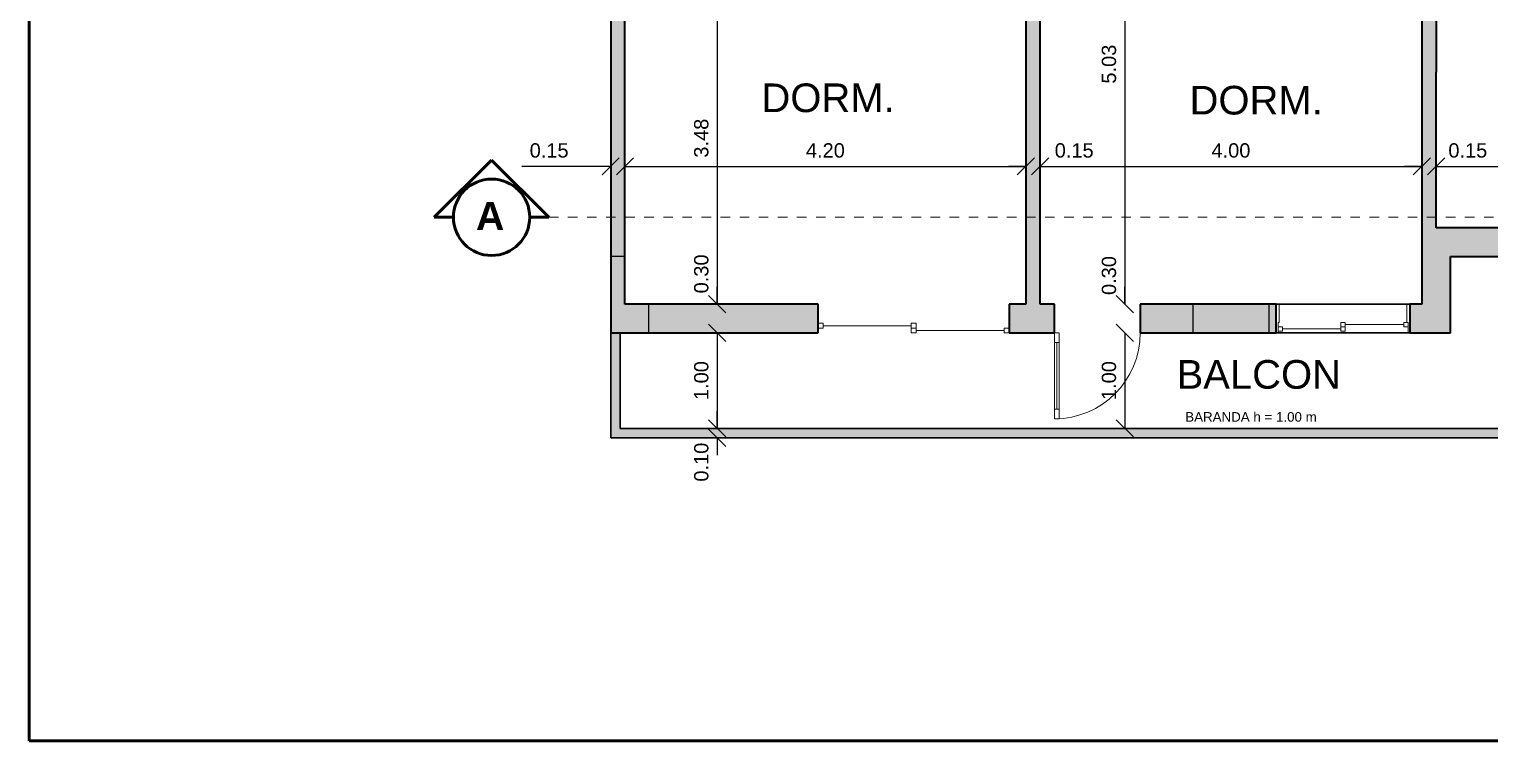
# Model space of a CAD drawing. Header units: metres. Extents: x 42 to 294, y -52 to 32.
# Drawn here: x 167.79 to 183.1, y 3.34 to 10.79 of the extents above; entities that cross this region are included whole.
import ezdxf

# ---------------------------------------------------------------- set-up
doc = ezdxf.new("R2010")
doc.units = ezdxf.units.M
doc.header["$LTSCALE"] = 0.15
doc.linetypes.add('Trazo punto', pattern=[0.015875, 0.00635, -0.004763, 0, -0.004763])
doc.layers.get('0').update_dxf_attribs({"lineweight": 20})
for name, color, linetype, lineweight in [('A-----SYP', 6, 'Continuous', 50), ('A-DOORSYM', 1, 'Continuous', 9), ('A-ELEVOTM', 1, 'Continuous', 9), ('A-FLOROTM', 6, 'Continuous', 13), ('A-GLAZIDM', 6, 'Continuous', 9), ('A-WALL', 2, 'Continuous', 30), ('RECUADRO', 82, 'Continuous', 50)]:
    doc.layers.add(name, color=color, linetype=linetype, lineweight=lineweight)
doc.layers.add('Hatch', color=8, linetype='Continuous')
doc.layers.add('MUROS', color=11, linetype='Continuous')
doc.styles.get("Standard").update_dxf_attribs({"font": 'arial.ttf', "height": 0.15})
doc.dimstyles.new('Copy of Annotative', dxfattribs={"dimtxt": 0.15, "dimasz": 0.18, "dimexe": 0.18, "dimexo": 0.0625, "dimgap": 0.09, "dimtad": 1, "dimzin": 0, "dimdsep": 46, "dimtxsty": 'Standard', "dimblk": 'OBLIQUE', "dimcen": 0.09, "dimse1": 1, "dimse2": 1, "dimadec": 0, "dimazin": 0, "dimtfac": 1, "dimtofl": 0, "dimtmove": 0, "dimatfit": 3, "dimfxl": 1, "dimtolj": 1, "dimtzin": 0, "dimarcsym": 0})

# ---------------------------------------------------------------- blocks, each defined once
blk = doc.blocks.new('Deslizante-2 Paneles - 2000 x 2100mm-72-02 Primer piso')
at = {"layer": 'A-DOORSYM', "lineweight": 13}
for p, q in [((-1, 0.277), (-1, 0.227)), ((-1, 0.277), (-0.95, 0.277)), ((-1, 0.227), (-0.95, 0.227)), ((-0.95, 0.277), (-0.95, 0.227)), ((-0.0254, 0.277), (-0.0254, 0.227)), ((-0.0254, 0.277), (0.0254, 0.277)), ((-0.0254, 0.227), (-0.0254, 0.177)), ((-0.0254, 0.227), (0.0254, 0.227)), ((-0.0254, 0.227), (0.0254, 0.227)), ((-0.0254, 0.177), (0.0254, 0.177)), ((0.0254, 0.277), (0.0254, 0.227)), ((0.0254, 0.227), (0.0254, 0.177)), ((0.9492, 0.227), (0.9492, 0.177)), ((0.9492, 0.227), (1, 0.227)), ((0.9492, 0.177), (1, 0.177)), ((1, 0.227), (1, 0.177))]:
    blk.add_line(p, q, dxfattribs=at)
at = {"layer": 'A-ELEVOTM'}
for p, q in [((-0.95, 0.252), (-0.0254, 0.252)), ((0.0254, 0.202), (0.9492, 0.202))]:
    blk.add_line(p, q, dxfattribs=at)
blk = doc.blocks.new('Simple-Cristal 1 - 900 x 2100mm-73-02 Primer piso')
at = {"layer": 'A-DOORSYM', "lineweight": 13}
for p, q in [((0.399, 0.948), (0.399, 1.05)), ((0.45, 1.05), (0.399, 1.05)), ((0.399, 0.948), (0.45, 0.948)), ((0.45, 0.948), (0.45, 1.05)), ((0.399, 0.252), (0.45, 0.252)), ((0.399, 0.15), (0.399, 0.252)), ((0.45, 0.15), (0.45, 0.252)), ((0.45, 0.15), (0.399, 0.15))]:
    blk.add_line(p, q, dxfattribs=at)
at = {"layer": 'A-DOORSYM'}
for p, q in [((0.399, 0.252), (0.399, 0.948)), ((0.45, 0.252), (0.45, 0.948))]:
    blk.add_line(p, q, dxfattribs=at)
blk.add_arc((0.45, 0.15), 0.9, 90, 180, dxfattribs=at)
at = {"layer": 'A-ELEVOTM'}
blk.add_line((0.4245, 0.948), (0.4245, 0.252), dxfattribs=at)
blk = doc.blocks.new('Deslizante con cubrejuntas - 1400 x 1200mm-38-02 Primer piso')
at = {"layer": 'A-GLAZIDM', "lineweight": 13}
for p, q in [((-0.7, 0.15), (-0.68095, 0.15)), ((-0.68095, 0.15), (-0.68095, 0.04205)), ((-0.6365, 0.0865), (-0.68095, 0.0865)), ((-0.68095, 0.04205), (-0.66825, 0.04205)), ((-0.66825, 0.04205), (-0.6365, 0.04205)), ((-0.66825, 0.04205), (-0.66825, -0.15)), ((-0.6365, 0.04205), (-0.6365, 0.0865)), ((-0.022225, 0.064275), (-0.6365, 0.064275)), ((-0.022225, 0.13095), (-0.022225, 0.04205)), ((0.022225, 0.13095), (-0.022225, 0.13095)), ((0.022225, 0.0865), (-0.022225, 0.0865)), ((-0.022225, 0.04205), (0.022225, 0.04205)), ((0.022225, 0.04205), (0.022225, 0.13095)), ((0.022225, 0.108725), (0.6365, 0.108725)), ((0.6365, 0.13095), (0.6365, 0.0865)), ((0.68095, 0.13095), (0.6365, 0.13095)), ((0.6365, 0.0865), (0.68095, 0.0865)), ((0.66825, 0.04205), (0.66825, -0.15)), ((0.68095, 0.04205), (0.66825, 0.04205)), ((0.68095, 0.15), (0.68095, 0.04205)), ((0.7, 0.15), (0.68095, 0.15)), ((0.7, -0.15), (0.7, 0.15)), ((-0.66825, -0.15), (-0.7, -0.15)), ((0.66825, -0.15), (0.7, -0.15))]:
    blk.add_line(p, q, dxfattribs=at)
blk = doc.blocks.new('Sección - Extremo de sección-3896-02 Primer piso')
at = {"layer": 'A-----SYP'}
for p, q in [((-0.006, 0.00598), (-0.012, 0)), ((0, 0), (-0.006, 0.00598)), ((-0.012, 0), (-0.01, 0)), ((-0.002, 0), (0, 0))]:
    blk.add_line(p, q, dxfattribs=at)
blk.add_circle((-0.006, 0), 0.004, dxfattribs=at)
blk.add_arc((-0.006, 0), 0.004, 0, 180, dxfattribs=at)
blk = doc.blocks.new('_Oblique')
at = {"color": 0, "linetype": 'ByBlock', "lineweight": -2}
blk.add_line((-0.5, -0.5), (0.5, 0.5), dxfattribs=at)
blk = doc.blocks.new('*D2806')
at = {"color": 0, "lineweight": -2, "transparency": 16777216}
for p, q in [((173.884, 9.355), (172.953, 9.355)), ((174.034, 9.355), (174.214, 9.355))]:
    blk.add_line(p, q, dxfattribs=at)
at = {"layer": 'Defpoints', "color": 0, "transparency": 16777216}
for p in [(173.884, 9.355), (173.884, 9.355), (174.034, 9.355)]:
    blk.add_point(p, dxfattribs=at)
at = {"color": 0, "lineweight": -2, "transparency": 16777216, "xscale": 0.18, "yscale": 0.18, "zscale": 0.18}
blk.add_blockref('_Oblique', (173.884, 9.355), dxfattribs=at)
at = {"color": 0, "lineweight": -2, "transparency": 16777216, "xscale": 0.18, "yscale": 0.18, "zscale": 0.18, "rotation": 180}
blk.add_blockref('_Oblique', (174.034, 9.355), dxfattribs=at)
at = {"color": 0, "transparency": 16777216, "insert": (173.239, 9.521), "char_height": 0.15, "attachment_point": 5}
blk.add_mtext('\\A1;0.15', dxfattribs=at)
blk = doc.blocks.new('*D2807')
at = {"color": 0, "lineweight": -2, "transparency": 16777216}
blk.add_line((174.034, 9.355), (178.234, 9.355), dxfattribs=at)
at = {"layer": 'Defpoints', "color": 0, "transparency": 16777216}
for p in [(174.034, 9.355), (178.234, 9.355), (178.234, 9.325)]:
    blk.add_point(p, dxfattribs=at)
at = {"color": 0, "lineweight": -2, "transparency": 16777216, "xscale": 0.18, "yscale": 0.18, "zscale": 0.18, "rotation": 180}
blk.add_blockref('_Oblique', (174.034, 9.355), dxfattribs=at)
at = {"color": 0, "lineweight": -2, "transparency": 16777216, "xscale": 0.18, "yscale": 0.18, "zscale": 0.18}
blk.add_blockref('_Oblique', (178.234, 9.355), dxfattribs=at)
at = {"color": 0, "transparency": 16777216, "insert": (176.134, 9.521), "char_height": 0.15, "attachment_point": 5}
blk.add_mtext('\\A1;4.20', dxfattribs=at)
blk = doc.blocks.new('*D2808')
at = {"color": 0, "lineweight": -2, "transparency": 16777216}
for p, q in [((178.234, 9.355), (178.054, 9.355)), ((178.384, 9.355), (178.564, 9.355))]:
    blk.add_line(p, q, dxfattribs=at)
at = {"layer": 'Defpoints', "color": 0, "transparency": 16777216}
for p in [(178.384, 9.355), (178.384, 9.355), (178.234, 9.325)]:
    blk.add_point(p, dxfattribs=at)
at = {"color": 0, "lineweight": -2, "transparency": 16777216, "xscale": 0.18, "yscale": 0.18, "zscale": 0.18}
blk.add_blockref('_Oblique', (178.234, 9.355), dxfattribs=at)
at = {"color": 0, "lineweight": -2, "transparency": 16777216, "xscale": 0.18, "yscale": 0.18, "zscale": 0.18, "rotation": 180}
blk.add_blockref('_Oblique', (178.384, 9.355), dxfattribs=at)
at = {"color": 0, "transparency": 16777216, "insert": (178.741, 9.521), "char_height": 0.15, "attachment_point": 5}
blk.add_mtext('\\A1;0.15', dxfattribs=at)
blk = doc.blocks.new('*D2809')
at = {"color": 0, "lineweight": -2, "transparency": 16777216}
blk.add_line((178.384, 9.355), (182.384, 9.355), dxfattribs=at)
at = {"layer": 'Defpoints', "color": 0, "transparency": 16777216}
for p in [(178.384, 9.355), (182.384, 9.355), (182.384, 9.336)]:
    blk.add_point(p, dxfattribs=at)
at = {"color": 0, "lineweight": -2, "transparency": 16777216, "xscale": 0.18, "yscale": 0.18, "zscale": 0.18, "rotation": 180}
blk.add_blockref('_Oblique', (178.384, 9.355), dxfattribs=at)
at = {"color": 0, "lineweight": -2, "transparency": 16777216, "xscale": 0.18, "yscale": 0.18, "zscale": 0.18}
blk.add_blockref('_Oblique', (182.384, 9.355), dxfattribs=at)
at = {"color": 0, "transparency": 16777216, "insert": (180.384, 9.521), "char_height": 0.15, "attachment_point": 5}
blk.add_mtext('\\A1;4.00', dxfattribs=at)
blk = doc.blocks.new('*D2810')
at = {"color": 0, "lineweight": -2, "transparency": 16777216}
for p, q in [((182.384, 9.355), (182.204, 9.355)), ((182.534, 9.355), (182.714, 9.355))]:
    blk.add_line(p, q, dxfattribs=at)
at = {"layer": 'Defpoints', "color": 0, "transparency": 16777216}
for p in [(182.534, 9.355), (182.534, 9.343), (182.384, 9.336)]:
    blk.add_point(p, dxfattribs=at)
at = {"color": 0, "lineweight": -2, "transparency": 16777216, "xscale": 0.18, "yscale": 0.18, "zscale": 0.18}
blk.add_blockref('_Oblique', (182.384, 9.355), dxfattribs=at)
at = {"color": 0, "lineweight": -2, "transparency": 16777216, "xscale": 0.18, "yscale": 0.18, "zscale": 0.18, "rotation": 180}
blk.add_blockref('_Oblique', (182.534, 9.355), dxfattribs=at)
at = {"color": 0, "transparency": 16777216, "insert": (182.866, 9.521), "char_height": 0.15, "attachment_point": 5}
blk.add_mtext('\\A1;0.15', dxfattribs=at)
blk = doc.blocks.new('*D2768')
at = {"color": 0, "lineweight": -2, "transparency": 16777216}
blk.add_line((182.534, 9.355), (186.884, 9.355), dxfattribs=at)
at = {"layer": 'Defpoints', "color": 0, "transparency": 16777216}
for p in [(182.534, 9.343), (186.884, 9.356), (186.884, 9.355)]:
    blk.add_point(p, dxfattribs=at)
at = {"color": 0, "lineweight": -2, "transparency": 16777216, "xscale": 0.18, "yscale": 0.18, "zscale": 0.18, "rotation": 180}
blk.add_blockref('_Oblique', (182.534, 9.355), dxfattribs=at)
at = {"color": 0, "lineweight": -2, "transparency": 16777216, "xscale": 0.18, "yscale": 0.18, "zscale": 0.18}
blk.add_blockref('_Oblique', (186.884, 9.355), dxfattribs=at)
at = {"color": 0, "transparency": 16777216, "insert": (184.709, 9.521), "char_height": 0.15, "attachment_point": 5}
blk.add_mtext('\\A1;4.35', dxfattribs=at)
blk = doc.blocks.new('*D2751')
at = {"color": 0, "lineweight": -2, "transparency": 16777216}
blk.add_line((175, 11.387), (175, 7.912), dxfattribs=at)
at = {"layer": 'Defpoints', "color": 0, "transparency": 16777216}
for p in [(175, 11.387), (175, 7.912), (175, 7.912)]:
    blk.add_point(p, dxfattribs=at)
at = {"color": 0, "lineweight": -2, "transparency": 16777216, "xscale": 0.18, "yscale": 0.18, "zscale": 0.18}
for p, rotation in [((175, 11.387), 90), ((175, 7.912), 270)]:
    blk.add_blockref('_Oblique', p, dxfattribs=dict(at, rotation=rotation))
at = {"color": 0, "transparency": 16777216, "insert": (174.834, 9.65), "char_height": 0.15, "attachment_point": 5, "rotation": 90}
blk.add_mtext('\\A1;3.48', dxfattribs=at)
blk = doc.blocks.new('*D2752')
at = {"color": 0, "lineweight": -2, "transparency": 16777216}
for p, q in [((175, 7.912), (175, 8.092)), ((175, 7.612), (175, 7.432))]:
    blk.add_line(p, q, dxfattribs=at)
at = {"layer": 'Defpoints', "color": 0, "transparency": 16777216}
for p in [(175, 7.912), (175, 7.612), (175, 7.612)]:
    blk.add_point(p, dxfattribs=at)
at = {"color": 0, "lineweight": -2, "transparency": 16777216, "xscale": 0.18, "yscale": 0.18, "zscale": 0.18}
for p, rotation in [((175, 7.912), 270), ((175, 7.612), 90)]:
    blk.add_blockref('_Oblique', p, dxfattribs=dict(at, rotation=rotation))
at = {"color": 0, "transparency": 16777216, "insert": (174.834, 8.229), "char_height": 0.15, "attachment_point": 5, "rotation": 90}
blk.add_mtext('\\A1;0.30', dxfattribs=at)
blk = doc.blocks.new('*D2753')
at = {"color": 0, "lineweight": -2, "transparency": 16777216}
blk.add_line((175, 7.612), (175, 6.612), dxfattribs=at)
at = {"layer": 'Defpoints', "color": 0, "transparency": 16777216}
for p in [(175, 7.612), (175, 6.612), (175, 6.612)]:
    blk.add_point(p, dxfattribs=at)
at = {"color": 0, "lineweight": -2, "transparency": 16777216, "xscale": 0.18, "yscale": 0.18, "zscale": 0.18}
for p, rotation in [((175, 7.612), 90), ((175, 6.612), 270)]:
    blk.add_blockref('_Oblique', p, dxfattribs=dict(at, rotation=rotation))
at = {"color": 0, "transparency": 16777216, "insert": (174.834, 7.112), "char_height": 0.15, "attachment_point": 5, "rotation": 90}
blk.add_mtext('\\A1;1.00', dxfattribs=at)
blk = doc.blocks.new('*D2754')
at = {"color": 0, "lineweight": -2, "transparency": 16777216}
for p, q in [((175, 6.612), (175, 6.792)), ((175, 6.512), (175, 6.332))]:
    blk.add_line(p, q, dxfattribs=at)
at = {"layer": 'Defpoints', "color": 0, "transparency": 16777216}
for p in [(175, 6.612), (175, 6.512), (175, 6.512)]:
    blk.add_point(p, dxfattribs=at)
at = {"color": 0, "lineweight": -2, "transparency": 16777216, "xscale": 0.18, "yscale": 0.18, "zscale": 0.18}
for p, rotation in [((175, 6.612), 270), ((175, 6.512), 90)]:
    blk.add_blockref('_Oblique', p, dxfattribs=dict(at, rotation=rotation))
at = {"color": 0, "transparency": 16777216, "insert": (174.834, 6.258), "char_height": 0.15, "attachment_point": 5, "rotation": 90}
blk.add_mtext('\\A1;0.10', dxfattribs=at)
blk = doc.blocks.new('*D2761')
at = {"color": 0, "lineweight": -2, "transparency": 16777216}
blk.add_line((179.272, 12.937), (179.272, 7.912), dxfattribs=at)
at = {"layer": 'Defpoints', "color": 0, "transparency": 16777216}
for p in [(179.284, 12.937), (179.261, 7.912), (179.272, 7.912)]:
    blk.add_point(p, dxfattribs=at)
at = {"color": 0, "lineweight": -2, "transparency": 16777216, "xscale": 0.18, "yscale": 0.18, "zscale": 0.18}
for p, rotation in [((179.272, 12.937), 90), ((179.272, 7.912), 270)]:
    blk.add_blockref('_Oblique', p, dxfattribs=dict(at, rotation=rotation))
at = {"color": 0, "transparency": 16777216, "insert": (179.106, 10.425), "char_height": 0.15, "attachment_point": 5, "rotation": 90}
blk.add_mtext('\\A1;5.03', dxfattribs=at)
blk = doc.blocks.new('*D2762')
at = {"color": 0, "lineweight": -2, "transparency": 16777216}
for p, q in [((179.272, 7.912), (179.272, 8.092)), ((179.272, 7.612), (179.272, 7.432))]:
    blk.add_line(p, q, dxfattribs=at)
at = {"layer": 'Defpoints', "color": 0, "transparency": 16777216}
for p in [(179.261, 7.912), (179.272, 7.612), (179.434, 7.612)]:
    blk.add_point(p, dxfattribs=at)
at = {"color": 0, "lineweight": -2, "transparency": 16777216, "xscale": 0.18, "yscale": 0.18, "zscale": 0.18}
for p, rotation in [((179.272, 7.912), 270), ((179.272, 7.612), 90)]:
    blk.add_blockref('_Oblique', p, dxfattribs=dict(at, rotation=rotation))
at = {"color": 0, "transparency": 16777216, "insert": (179.106, 8.212), "char_height": 0.15, "attachment_point": 5, "rotation": 90}
blk.add_mtext('\\A1;0.30', dxfattribs=at)
blk = doc.blocks.new('*D2763')
at = {"color": 0, "lineweight": -2, "transparency": 16777216}
blk.add_line((179.272, 7.612), (179.272, 6.612), dxfattribs=at)
at = {"layer": 'Defpoints', "color": 0, "transparency": 16777216}
for p in [(179.434, 7.612), (179.229, 6.612), (179.272, 6.612)]:
    blk.add_point(p, dxfattribs=at)
at = {"color": 0, "lineweight": -2, "transparency": 16777216, "xscale": 0.18, "yscale": 0.18, "zscale": 0.18}
for p, rotation in [((179.272, 7.612), 90), ((179.272, 6.612), 270)]:
    blk.add_blockref('_Oblique', p, dxfattribs=dict(at, rotation=rotation))
at = {"color": 0, "transparency": 16777216, "insert": (179.106, 7.112), "char_height": 0.15, "attachment_point": 5, "rotation": 90}
blk.add_mtext('\\A1;1.00', dxfattribs=at)

msp = doc.modelspace()

# ---------------------------------------------------------------- hatches: boundary and pattern name
at = {"layer": 'Hatch', "ltscale": 0.2}
for points in [[(173.884, 7.612), (174.284, 7.612), (174.284, 7.912), (174.034, 7.912), (174.034, 8.412), (173.884, 8.412)], [(180.784, 7.612), (180.784, 7.912), (179.984, 7.912), (179.984, 7.612)]]:
    msp.add_hatch(color=256, dxfattribs=at).paths.add_polyline_path(points)
at = {"layer": 'MUROS'}
h = msp.add_hatch(color=256, dxfattribs=at)
h.paths.add_polyline_path([(177.234, 14.937), (176.184, 14.937), (176.184, 15.037), (176.034, 15.037), (176.034, 14.987), (176.034, 14.937), (174.034, 14.937), (174.034, 14.787), (176.034, 14.787), (176.034, 13.887), (176.184, 13.887), (176.184, 14.787), (177.084, 14.787), (177.084, 13.887), (177.334, 13.887), (177.334, 14.037), (177.234, 14.037)])
h.paths.add_polyline_path([(176.184, 13.187), (176.034, 13.187), (176.034, 13.137), (176.034, 13.087), (174.034, 13.087), (174.034, 14.437), (173.884, 14.437), (173.884, 8.822), (174.034, 8.822), (174.034, 11.387), (177.234, 11.387), (177.234, 12.137), (177.084, 12.137), (177.084, 11.537), (174.034, 11.537), (174.034, 12.937), (176.184, 12.937)])
h.paths.add_polyline_path([(178.484, 13.087), (178.384, 13.087), (178.384, 14.037), (178.134, 14.037), (178.134, 13.887), (178.184, 13.887), (178.234, 13.887), (178.234, 8.822), (178.384, 8.822), (178.384, 9.531), (178.384, 10.458), (178.384, 12.937), (178.484, 12.937)])
h.paths.add_polyline_path([(178.534, 7.912), (178.384, 7.912), (178.384, 8.822), (178.234, 8.822), (178.234, 7.912), (178.059, 7.912), (178.059, 7.612), (178.534, 7.612)])
h.paths.add_polyline_path([(176.059, 7.912), (174.284, 7.912), (174.284, 7.612), (176.059, 7.612)])
h.paths.add_polyline_path([(174.034, 8.822), (173.884, 8.822), (173.884, 8.412), (174.034, 8.412)])
h.paths.add_polyline_path([(173.984, 7.611), (173.884, 7.611), (173.884, 6.512), (187.184, 6.512), (187.184, 7.612), (187.084, 7.612), (187.084, 6.612), (173.984, 6.612)])
h.paths.add_polyline_path([(179.984, 7.912), (179.434, 7.912), (179.434, 7.612), (179.984, 7.612)])
h.paths.add_polyline_path([(180.859, 7.912), (180.784, 7.912), (180.784, 7.612), (180.859, 7.612)])
h.paths.add_polyline_path([(182.684, 8.412), (183.784, 8.412), (183.784, 8.712), (182.534, 8.712), (182.534, 8.822), (182.384, 8.822), (182.384, 7.912), (182.259, 7.912), (182.259, 7.612), (182.684, 7.612)])
h.paths.add_polyline_path([(182.534, 10.34), (182.534, 11.445), (182.534, 14.837), (182.384, 14.837), (182.384, 14.737), (182.284, 14.737), (182.284, 14.587), (182.334, 14.587), (182.384, 14.587), (182.384, 13.087), (180.184, 13.087), (180.184, 14.437), (180.034, 14.437), (180.034, 13.087), (179.284, 13.087), (179.284, 12.937), (179.384, 12.937), (179.384, 12.337), (179.534, 12.337), (179.534, 12.937), (182.384, 12.937), (182.384, 8.822), (182.534, 8.822)])
h.paths.add_polyline_path([(182.534, 18.662), (182.609, 18.662), (182.609, 18.812), (182.534, 18.812), (182.534, 19.212), (182.384, 19.212), (182.384, 15.887), (180.384, 15.887), (180.384, 16.487), (180.234, 16.487), (180.234, 15.887), (180.134, 15.887), (180.134, 15.737), (182.384, 15.737), (182.384, 15.637), (182.534, 15.637)])

# ---------------------------------------------------------------- linework, layer by layer
at = {"layer": 'A-----SYP', "linetype": 'Trazo punto', "lineweight": 15}
msp.add_line((173.236, 8.822), (205.296, 8.822), dxfattribs=at)
at = {"layer": 'A-FLOROTM'}
msp.add_line((173.984, 7.612), (173.984, 7.611), dxfattribs=at)
at = {"layer": 'A-WALL', "lineweight": 35}
for p, q in [((173.884, 20.487), (173.884, 7.612)), ((178.234, 13.887), (178.234, 7.912)), ((178.384, 10.458), (178.384, 12.937)), ((182.384, 12.937), (182.384, 7.912)), ((174.034, 7.912), (174.034, 11.387)), ((182.534, 11.445), (182.534, 10.34)), ((178.384, 9.531), (178.384, 10.458)), ((182.534, 8.712), (182.534, 10.34)), ((178.384, 7.912), (178.384, 9.531)), ((183.784, 8.712), (182.534, 8.712)), ((182.684, 7.612), (182.684, 8.412)), ((182.684, 8.412), (183.784, 8.412)), ((176.059, 7.912), (174.034, 7.912)), ((176.059, 7.612), (176.059, 7.912)), ((178.234, 7.912), (178.059, 7.912)), ((178.059, 7.912), (178.059, 7.612)), ((178.534, 7.912), (178.384, 7.912)), ((178.534, 7.612), (178.534, 7.912)), ((180.859, 7.912), (179.434, 7.912)), ((179.434, 7.912), (179.434, 7.612)), ((180.859, 7.612), (180.859, 7.912)), ((182.384, 7.912), (182.259, 7.912)), ((182.259, 7.912), (182.259, 7.612)), ((173.884, 7.612), (176.059, 7.612)), ((178.059, 7.612), (178.534, 7.612)), ((179.434, 7.612), (180.859, 7.612)), ((182.259, 7.612), (182.684, 7.612))]:
    msp.add_line(p, q, dxfattribs=at)
at = {"layer": 'A-WALL'}
for p, q in [((180.859, 7.912), (182.259, 7.912)), ((173.884, 6.512), (173.884, 7.611)), ((173.984, 7.611), (173.884, 7.611)), ((173.984, 7.611), (173.984, 6.612)), ((182.259, 7.612), (180.859, 7.612)), ((173.984, 6.612), (187.084, 6.612)), ((187.184, 6.512), (173.884, 6.512))]:
    msp.add_line(p, q, dxfattribs=at)
at = {"layer": 'Hatch', "ltscale": 0.2}
for p, q in [((174.034, 8.412), (173.884, 8.412)), ((173.884, 8.412), (173.884, 7.612)), ((174.034, 7.912), (174.034, 8.412)), ((174.284, 7.912), (174.034, 7.912)), ((174.284, 7.612), (174.284, 7.912)), ((180.784, 7.912), (179.984, 7.912)), ((179.984, 7.912), (179.984, 7.612)), ((180.784, 7.612), (180.784, 7.912)), ((173.884, 7.612), (174.284, 7.612)), ((179.984, 7.612), (180.784, 7.612))]:
    msp.add_line(p, q, dxfattribs=at)
at = {"layer": 'RECUADRO', "ltscale": 0.1}
for p, q in [((167.791, 3.341), (167.791, 31.505)), ((209.791, 3.341), (167.791, 3.341))]:
    msp.add_line(p, q, dxfattribs=at)

# ---------------------------------------------------------------- block references
at = {"layer": 'A-----SYP', "xscale": 99.99999999999993, "yscale": 99.99999999999993, "zscale": 99.99999999999993}
msp.add_blockref('Sección - Extremo de sección-3896-02 Primer piso', (173.236, 8.822), dxfattribs=at)
at = {"layer": 'A-GLAZIDM', "rotation": 180}
msp.add_blockref('Deslizante con cubrejuntas - 1400 x 1200mm-38-02 Primer piso', (181.559, 7.762), dxfattribs=at)
at = {"layer": 'MUROS', "rotation": 180}
for name, p in [('Deslizante-2 Paneles - 2000 x 2100mm-72-02 Primer piso', (177.059, 7.889)), ('Simple-Cristal 1 - 900 x 2100mm-73-02 Primer piso', (178.984, 7.762))]:
    msp.add_blockref(name, p, dxfattribs=at)

# ---------------------------------------------------------------- texts
at = {"char_height": 0.3, "width": 8.33083, "attachment_point": 1}
for s, insert in [('DORM.', (175.464, 10.223)), ('DORM.', (179.95, 10.198)), ('BALCON', (179.814, 7.327))]:
    msp.add_mtext(s, dxfattribs=dict(at, insert=insert))
at = {"ltscale": 0.1, "insert": (179.905, 6.782), "char_height": 0.1, "width": 1.54537, "attachment_point": 1}
msp.add_mtext('BARANDA h = 1.00 m', dxfattribs=at)

# ---------------------------------------------------------------- dimensions: what is measured, and where the dimension line sits
for base, p1, p2, picture, middle in [((179.272194891, 7.912147482), (179.284068924, 12.937147482), (179.261081083, 7.912147482), '*D2761', (179.105557783, 10.424647482)), ((175.000284317, 7.912147482), (175.000284317, 11.387147482), (175.000284317, 7.912147482), '*D2751', (174.833647209, 9.649647482)), ((175, 6.612), (175, 7.612), (175, 6.612), '*D2753', (174.834, 7.112)), ((179.272, 6.612), (179.434, 7.612), (179.229, 6.612), '*D2763', (179.106, 7.112))]:
    dim = msp.add_linear_dim(base=base, p1=p1, p2=p2, angle=90, dimstyle='Copy of Annotative', override={"dimscale": 0, "dimtix": 0, "dimtofl": 0, "dimtmove": 1, "dimatfit": 3})
    dim.commit()
    dim.dimension.update_dxf_attribs({"geometry": picture, "text_midpoint": middle})
for base, p1, p2, override, picture, middle in [((173.884, 9.355), (174.034, 9.355), (173.884, 9.355), {"dimscale": 0, "dimtix": 0, "dimtofl": 0, "dimtmove": 0, "dimatfit": 3}, '*D2806', (173.239, 9.521)), ((178.234, 9.355), (174.034, 9.355), (178.234, 9.325), {"dimscale": 0, "dimtix": 0, "dimtofl": 0, "dimtmove": 1, "dimatfit": 3}, '*D2807', (176.134, 9.521)), ((182.384, 9.355), (178.384, 9.355), (182.384, 9.336), {"dimscale": 0, "dimtix": 0, "dimtofl": 0, "dimtmove": 1, "dimatfit": 3}, '*D2809', (180.384, 9.521)), ((186.884, 9.355), (182.534, 9.343), (186.884, 9.356), {"dimscale": 0, "dimtix": 0, "dimtofl": 0, "dimtmove": 1, "dimatfit": 3}, '*D2768', (184.709, 9.521))]:
    dim = msp.add_linear_dim(base=base, p1=p1, p2=p2, dimstyle='Copy of Annotative', override=override)
    dim.commit()
    dim.dimension.update_dxf_attribs({"geometry": picture, "text_midpoint": middle})
for base, p1, p2, picture, middle in [((178.384, 9.355), (178.234, 9.325), (178.384, 9.355), '*D2808', (178.741, 9.355)), ((182.534, 9.355), (182.384, 9.336), (182.534, 9.343), '*D2810', (182.866, 9.355))]:
    dim = msp.add_linear_dim(base=base, p1=p1, p2=p2, dimstyle='Copy of Annotative', override={"dimscale": 0, "dimtix": 0, "dimtofl": 0, "dimtmove": 1, "dimatfit": 3})
    dim.commit()
    dim.dimension.update_dxf_attribs({"geometry": picture, "text_midpoint": middle, "dimtype": 160})
for base, p1, p2, picture, middle in [((175, 7.612), (175, 7.912), (175, 7.612), '*D2752', (175, 8.229)), ((179.272, 7.612), (179.261, 7.912), (179.434, 7.612), '*D2762', (179.272, 8.212)), ((175, 6.512), (175, 6.612), (175, 6.512), '*D2754', (175, 6.258))]:
    dim = msp.add_linear_dim(base=base, p1=p1, p2=p2, angle=90, dimstyle='Copy of Annotative', override={"dimscale": 0, "dimtix": 0, "dimtofl": 0, "dimtmove": 1, "dimatfit": 3})
    dim.commit()
    dim.dimension.update_dxf_attribs({"geometry": picture, "text_midpoint": middle, "dimtype": 160})

# ---------------------------------------------------------------- next in the draw order: texts
at = {"layer": 'A-----SYP', "insert": (172.621, 8.983), "char_height": 0.29506, "width": 0.162, "attachment_point": 2, "line_spacing_factor": 0.938532, "bg_fill": 3, "box_fill_scale": 1.25, "bg_fill_color": 0, "bg_fill_transparency": 0}
msp.add_mtext('{\\fArial|b1|i0|c0|p34;A}', dxfattribs=at)

doc.saveas('drawing.dxf')
